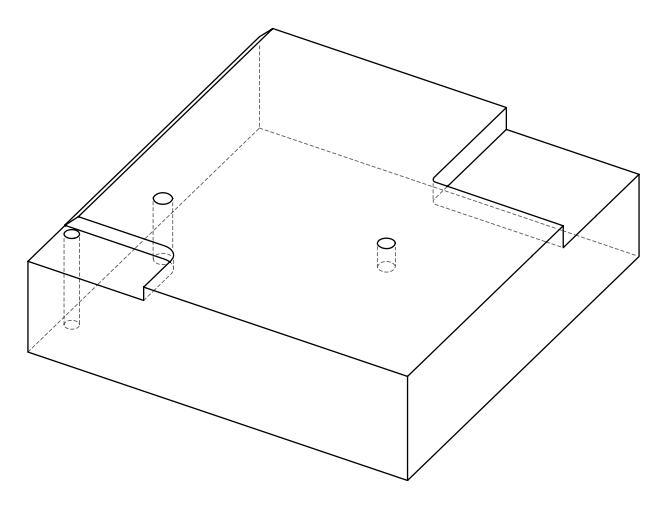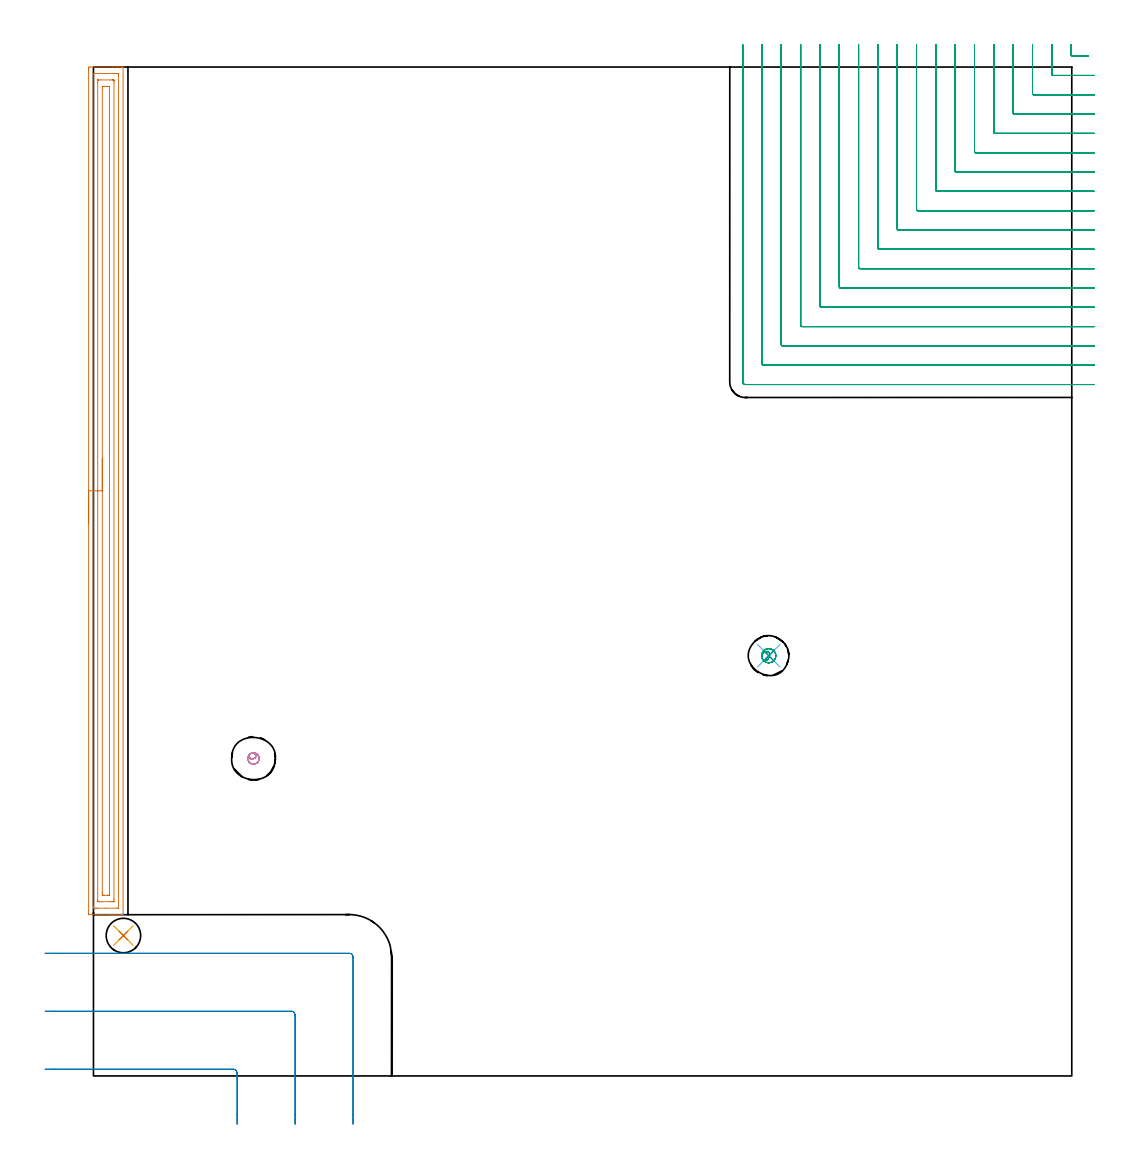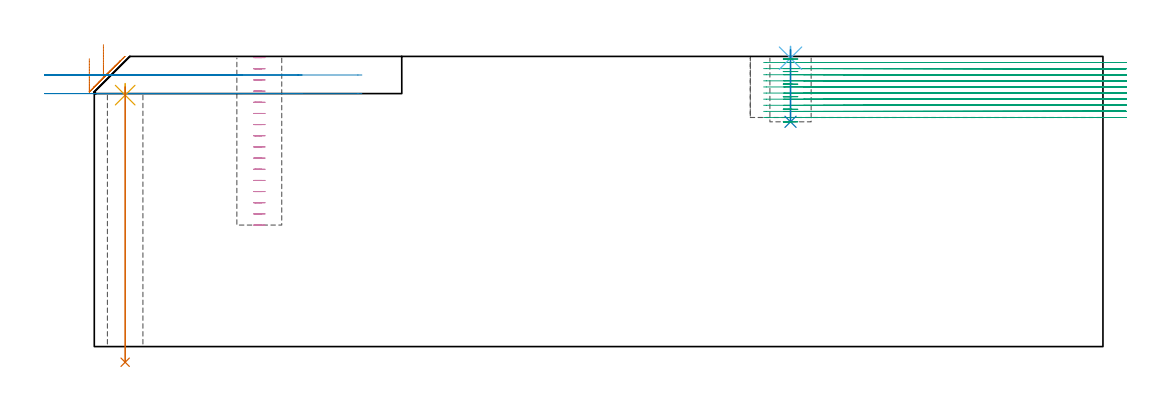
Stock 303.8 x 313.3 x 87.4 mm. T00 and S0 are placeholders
(PLAN: 9 operations, 6 tool changes, 57.2 min)
(1 AREA_MILL | FG_CHAMFER_SURFACE | UGT0205_001 | 8.67 min | 15415 mm3)
(2 MILL_CORNER_NOTCH_RECTANGULAR | CORNER_NOTCH_RECTANGULAR | UGT0201_106 | Follow Part, ap 6, ae 75% | 1.48 min | 51203 mm3)
(3 MILL_CORNER_NOTCH_RECTANGULAR_1 | CORNER_NOTCH_RECTANGULAR_1 | NXT0201_009 | Follow Part, ap 2, ae 75% | 44.9 min | 200415 mm3)
(4 MILL_BLIND_HOLE_FROM_SOLID_MATERIAL | STEP1POCKET | NXT0201_010 | Spiral | 1.11 min | 7257 mm3)
(5 SPOT_DRILL | STEP1HOLE | NXT0321_9005460120000 | 0.03 min | 7 mm3)
(6 SPOT_DRILL_1 | STEP1POCKET_1 | NXT0321_9005460120000 | 0.03 min | 10 mm3)
(7 DRILL_THROUGH_HOLE_INTO_CENTER | STEP1HOLE | UGT0301_219 | 0.34 min | 6825 mm3)
(8 DRILL_BLIND_HOLE_INTO_CENTER | STEP1POCKET_1 | UGT0301_219 | 0.09 min | 1580 mm3)
(9 MILL_ROUGH_BLIND_HOLE_CONTOUR | STEP1POCKET_1 | NXT0201_009 | Spiral | 0.54 min | 793 mm3)
(TOOL UGT0205_001 | Chamfer Mill 20 x 3 x 45 deg. | D20 FL50 Z2)
(TOOL UGT0201_106 | End Mill 24 mm | D24 FL25 Z2)
(TOOL NXT0201_009 | ENDMILL 8mm [2P460-0800-NA 1630] | D8 FL26 Z6)
(TOOL NXT0201_010 | ENDMILL 10mm [2P460-1000-NA 1630] | D10 FL30 Z6)
(TOOL NXT0321_9005460120000 | NC Spot Drill, 142deg, 12mm, Carbide, Uncoated | D12 PA142 FL30 Z2)
(TOOL UGT0301_219 | Twist Drill 10.7 mm | D10.7 PA118 FL90 Z2)
(OP 1 AREA_MILL)
G17 G21 G94 G90
T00 M6
G54
G17 G0 G90 X-1.5 Y171.7 S1061 M3
G43 Z97.4 H0
Z86.7
G94 G1 Y171.738 Z85.828 F250.
Y171.852 Z84.963
Y172.041 Z84.112
Y172.303 Z83.28
Y172.637 Z82.474
Y173.04 Z81.7
Y173.508 Z80.964
Y174.04 Z80.272
Y174.629 Z79.629
Y175.272 Z79.039
Y175.964 Z78.508
Y176.7 Z78.04
Y177.474 Z77.637
Y178.28 Z77.303
Y179.112 Z77.041
Y179.964 Z76.852
Y180.828 Z76.738
Y181.7 Z76.7
Y312.272
X-1.499 Y312.673 Z76.701
X-1.495 Y313.161 Z76.703
X-1.492 Y313.291 Z76.706
X-1.012 Y313.3 Z77.185
X6.06 Z84.255
X7.472 Z85.668
X7.828 Z86.023
X8.541 Z86.741
X8.807 Z87.006
X9.182 Z87.372
X9.197 Y313.292 Z87.388
X9.2 Y313.12 Z87.4
Y50.28
X9.197 Y50.109 Z87.388
X9.182 Y50.107 Z87.373
X8.806 Y50.1 Z87.006
X8.541 Z86.741
X7.828 Z86.023
X6.588 Z84.784
X5.176 Z83.371
X-1.277 Y50.101 Z76.921
X-1.492 Y50.11 Z76.706
X-1.499 Y50.326 Z76.699
Y50.347
X-1.5 Y181.7 Z76.7
X-0.086 Z78.114
X-0.085 Y311.204 Z78.115
X-0.084 Y311.257 Z78.116
X-0.082 Y311.282 Z78.118
X-0.08 Y311.288 Z78.12
X-0.065 Y311.29 Z78.135
X0.347 Y311.299 Z78.547
X3.881 Y311.3 Z82.081
X6.533 Z84.733
X6.944 Y311.299 Z85.144
X7.42 Y311.297 Z85.62
X7.665 Y311.29 Z85.865
X7.779 Y311.281 Z85.979
X7.785 Y310.928 Z85.985
Y310.885
Y52.196
X7.784 Y52.143 Z85.984
X7.782 Y52.118 Z85.982
X7.78 Y52.112 Z85.98
X7.765 Y52.11 Z85.965
X7.353 Y52.101 Z85.553
X3.819 Y52.1 Z82.019
X1.166 Z79.366
X0.756 Y52.101 Z78.956
X0.28 Y52.103 Z78.48
X0.035 Y52.11 Z78.235
X-0.079 Y52.119 Z78.121
X-0.085 Y52.472 Z78.115
Y52.515
X-0.086 Y181.7 Z78.114
X1.328 Z79.528
X1.329 Y308.517 Z79.529
X1.331 Y309.097 Z79.531
X1.334 Y309.253 Z79.534
X1.335 Y309.284 Z79.535
X1.373 Y309.29 Z79.573
X1.441 Y309.297 Z79.641
X1.64 Y309.299 Z79.84
X2.323 Y309.3 Z80.523
X5.176 Z83.376
X5.86 Y309.299 Z84.06
X6.06 Y309.295 Z84.26
X6.261 Y309.29 Z84.461
X6.365 Y309.276 Z84.565
X6.368 Y309.201 Z84.568
X6.369 Y309.097 Z84.569
X6.371 Y308.782 Z84.571
Y54.883
X6.369 Y54.303 Z84.569
X6.366 Y54.147 Z84.566
X6.365 Y54.115 Z84.565
X6.327 Y54.11 Z84.527
X6.258 Y54.103 Z84.458
X6.06 Y54.101 Z84.26
X5.377 Y54.1 Z83.577
X2.524 Z80.724
X1.84 Y54.101 Z80.04
X1.64 Y54.105 Z79.84
X1.439 Y54.11 Z79.639
X1.335 Y54.123 Z79.535
X1.332 Y54.199 Z79.532
X1.33 Y54.303 Z79.53
X1.329 Y54.618 Z79.529
X1.328 Y181.7 Z79.528
X2.743 Z80.943
Y306.415
X2.749 Y307.081 Z80.949
X2.758 Y307.29 Z80.958
X2.97 Y307.296 Z81.17
X3.408 Y307.3 Z81.608
X4.292 Z82.492
X4.731 Y307.296 Z82.931
X4.94 Y307.29 Z83.14
X4.95 Y307.172 Z83.15
X4.957 Y306.637 Z83.157
Y56.985
X4.951 Y56.319 Z83.151
X4.942 Y56.11 Z83.142
X4.73 Y56.104 Z82.93
X4.292 Y56.1 Z82.492
X3.408 Z81.608
X2.969 Y56.104 Z81.169
X2.759 Y56.11 Z80.959
X2.75 Y56.228 Z80.95
X2.743 Y56.763 Z80.943
Y181.7
Y182.572 Z80.981
Y183.436 Z81.095
Y184.288 Z81.283
Y185.12 Z81.546
Y185.926 Z81.88
Y186.7 Z82.282
Y187.436 Z82.751
Y188.128 Z83.282
Y188.771 Z83.872
Y189.36 Z84.515
Y189.892 Z85.207
Y190.36 Z85.943
Y190.763 Z86.716
Y191.097 Z87.522
Y191.359 Z88.354
Y191.548 Z89.206
Y191.662 Z90.071
Y191.7 Z90.943
G0 Z97.4
M5
M2
(OP 2 MILL_CORNER_NOTCH_RECTANGULAR)
G17 G21 G94 G90
T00 M6
G54
G17 G0 G90 X44.6 Y-15. S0 M3
G43 Z97.4 H0
Z81.8
G94 G1 Y-12. F250.
Y0.905 F500.
G3 X43.405 Y2.1 R1.2
G1 X-12.
X-15. F250.
G0 Z97.4
X62.6 Y-15.
Z81.8
G1 Y-12.
Y18.905 F500.
G3 X61.405 Y20.1 R1.2
G1 X-12.
X-15. F250.
G0 Z97.4
X80.6 Y-15.
Z81.8
G1 Y-12.
Y36.905 F500.
G3 X79.405 Y38.1 R1.2
G1 X-12.
X-15. F250.
G0 Z97.4
X44.6 Y-15.
Z76.2
G1 Y-12.
Y0.905 F500.
G3 X43.405 Y2.1 R1.2
G1 X-12.
X-15. F250.
G0 Z97.4
X62.6 Y-15.
Z76.2
G1 Y-12.
Y18.905 F500.
G3 X61.405 Y20.1 R1.2
G1 X-12.
X-15. F250.
G0 Z97.4
X80.6 Y-15.
Z76.2
G1 Y-12.
Y36.905 F500.
G3 X79.405 Y38.1 R1.2
G1 X-12.
X-15. F250.
G0 Z97.4
M5
M2
(OP 3 MILL_CORNER_NOTCH_RECTANGULAR_1)
G17 G21 G94 G90
T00 M6
G54
G17 G0 G90 X303.6 Y320.3 S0 M3
G43 Z97.4 H1
Z85.56
G94 G1 Y317.3 F250.
Y317.094
G3 X303.994 Y316.7 R0.4
G1 X305.907
X308.907
G0 Z97.4
X297.6 Y320.3
Z85.56
G1 Y317.3
Y311.094 F500.
G3 X297.994 Y310.7 R0.4
G1 X307.8
X310.8 F250.
G0 Z97.4
X291.6 Y320.3
Z85.56
G1 Y317.3
Y305.094 F500.
G3 X291.994 Y304.7 R0.4
G1 X307.8
X310.8 F250.
G0 Z97.4
X285.6 Y320.3
Z85.56
G1 Y317.3
Y299.095 F500.
G3 X285.995 Y298.7 R0.4
G1 X307.8
X310.8 F250.
G0 Z97.4
X279.6 Y320.3
Z85.56
G1 Y317.3
Y293.095 F500.
G3 X279.995 Y292.7 R0.4
G1 X307.8
X310.8 F250.
G0 Z97.4
X273.6 Y320.3
Z85.56
G1 Y317.3
Y287.095 F500.
G3 X273.995 Y286.7 R0.4
G1 X307.8
X310.8 F250.
G0 Z97.4
X267.6 Y320.3
Z85.56
G1 Y317.3
Y281.095 F500.
G3 X267.995 Y280.7 R0.4
G1 X307.8
X310.8 F250.
G0 Z97.4
X261.6 Y320.3
Z85.56
G1 Y317.3
Y275.095 F500.
G3 X261.995 Y274.7 R0.4
G1 X307.8
X310.8 F250.
G0 Z97.4
X255.6 Y320.3
Z85.56
G1 Y317.3
Y269.096 F500.
G3 X255.996 Y268.7 R0.4
G1 X307.8
X310.8 F250.
G0 Z97.4
X249.6 Y320.3
Z85.56
G1 Y317.3
Y263.096 F500.
G3 X249.996 Y262.7 R0.4
G1 X307.8
X310.8 F250.
G0 Z97.4
X243.6 Y320.3
Z85.56
G1 Y317.3
Y257.096 F500.
G3 X243.996 Y256.7 R0.4
G1 X307.8
X310.8 F250.
G0 Z97.4
X237.6 Y320.3
Z85.56
G1 Y317.3
Y251.096 F500.
G3 X237.996 Y250.7 R0.4
G1 X307.8
X310.8 F250.
G0 Z97.4
X231.6 Y320.3
Z85.56
G1 Y317.3
Y245.097 F500.
G3 X231.997 Y244.7 R0.4
G1 X307.8
X310.8 F250.
G0 Z97.4
X225.6 Y320.3
Z85.56
G1 Y317.3
Y239.097 F500.
G3 X225.997 Y238.7 R0.4
G1 X307.8
X310.8 F250.
G0 Z97.4
X219.6 Y320.3
Z85.56
G1 Y317.3
Y233.097 F500.
G3 X219.997 Y232.7 R0.4
G1 X307.8
X310.8 F250.
G0 Z97.4
X213.6 Y320.3
Z85.56
G1 Y317.3
Y227.097 F500.
G3 X213.997 Y226.7 R0.4
G1 X307.8
X310.8 F250.
G0 Z97.4
X207.6 Y320.3
Z85.56
G1 Y317.3
Y221.097 F500.
G3 X207.997 Y220.7 R0.4
G1 X307.8
X310.8 F250.
G0 Z97.4
X201.6 Y320.3
Z85.56
G1 Y317.3
Y215.5 F500.
G3 X202.4 Y214.7 R0.8
G1 X307.8
X310.8 F250.
G0 Z97.4
X303.6 Y320.3
Z83.72
G1 Y317.3
Y317.094
G3 X303.994 Y316.7 R0.4
G1 X305.907
X308.907
G0 Z97.4
X297.6 Y320.3
Z83.72
G1 Y317.3
Y311.094 F500.
G3 X297.994 Y310.7 R0.4
G1 X307.8
X310.8 F250.
G0 Z97.4
X291.6 Y320.3
Z83.72
G1 Y317.3
Y305.094 F500.
G3 X291.994 Y304.7 R0.4
G1 X307.8
X310.8 F250.
G0 Z97.4
X285.6 Y320.3
Z83.72
G1 Y317.3
Y299.095 F500.
G3 X285.995 Y298.7 R0.4
G1 X307.8
X310.8 F250.
G0 Z97.4
X279.6 Y320.3
Z83.72
G1 Y317.3
Y293.095 F500.
G3 X279.995 Y292.7 R0.4
G1 X307.8
X310.8 F250.
G0 Z97.4
X273.6 Y320.3
Z83.72
G1 Y317.3
Y287.095 F500.
G3 X273.995 Y286.7 R0.4
G1 X307.8
X310.8 F250.
G0 Z97.4
X267.6 Y320.3
Z83.72
G1 Y317.3
Y281.095 F500.
G3 X267.995 Y280.7 R0.4
G1 X307.8
X310.8 F250.
G0 Z97.4
X261.6 Y320.3
Z83.72
G1 Y317.3
Y275.095 F500.
G3 X261.995 Y274.7 R0.4
G1 X307.8
X310.8 F250.
G0 Z97.4
X255.6 Y320.3
Z83.72
G1 Y317.3
Y269.096 F500.
G3 X255.996 Y268.7 R0.4
G1 X307.8
X310.8 F250.
G0 Z97.4
X249.6 Y320.3
Z83.72
G1 Y317.3
Y263.096 F500.
G3 X249.996 Y262.7 R0.4
G1 X307.8
X310.8 F250.
G0 Z97.4
X243.6 Y320.3
Z83.72
G1 Y317.3
Y257.096 F500.
G3 X243.996 Y256.7 R0.4
G1 X307.8
X310.8 F250.
G0 Z97.4
X237.6 Y320.3
Z83.72
G1 Y317.3
Y251.096 F500.
G3 X237.996 Y250.7 R0.4
G1 X307.8
X310.8 F250.
G0 Z97.4
X231.6 Y320.3
Z83.72
G1 Y317.3
Y245.097 F500.
G3 X231.997 Y244.7 R0.4
G1 X307.8
X310.8 F250.
G0 Z97.4
X225.6 Y320.3
Z83.72
G1 Y317.3
Y239.097 F500.
G3 X225.997 Y238.7 R0.4
G1 X307.8
X310.8 F250.
G0 Z97.4
X219.6 Y320.3
Z83.72
G1 Y317.3
Y233.097 F500.
G3 X219.997 Y232.7 R0.4
G1 X307.8
X310.8 F250.
G0 Z97.4
X213.6 Y320.3
Z83.72
G1 Y317.3
Y227.097 F500.
G3 X213.997 Y226.7 R0.4
G1 X307.8
X310.8 F250.
G0 Z97.4
X207.6 Y320.3
Z83.72
G1 Y317.3
Y221.097 F500.
G3 X207.997 Y220.7 R0.4
G1 X307.8
X310.8 F250.
G0 Z97.4
X201.6 Y320.3
Z83.72
G1 Y317.3
Y215.5 F500.
G3 X202.4 Y214.7 R0.8
G1 X307.8
X310.8 F250.
G0 Z97.4
X303.6 Y320.3
Z81.88
G1 Y317.3
Y317.094
G3 X303.994 Y316.7 R0.4
G1 X305.907
X308.907
G0 Z97.4
X297.6 Y320.3
Z81.88
G1 Y317.3
Y311.094 F500.
G3 X297.994 Y310.7 R0.4
G1 X307.8
X310.8 F250.
G0 Z97.4
X291.6 Y320.3
Z81.88
G1 Y317.3
Y305.094 F500.
G3 X291.994 Y304.7 R0.4
G1 X307.8
X310.8 F250.
G0 Z97.4
X285.6 Y320.3
Z81.88
G1 Y317.3
Y299.095 F500.
G3 X285.995 Y298.7 R0.4
G1 X307.8
X310.8 F250.
G0 Z97.4
X279.6 Y320.3
Z81.88
G1 Y317.3
Y293.095 F500.
G3 X279.995 Y292.7 R0.4
G1 X307.8
X310.8 F250.
G0 Z97.4
X273.6 Y320.3
Z81.88
G1 Y317.3
Y287.095 F500.
G3 X273.995 Y286.7 R0.4
G1 X307.8
X310.8 F250.
G0 Z97.4
X267.6 Y320.3
Z81.88
G1 Y317.3
Y281.095 F500.
G3 X267.995 Y280.7 R0.4
G1 X307.8
X310.8 F250.
G0 Z97.4
X261.6 Y320.3
Z81.88
G1 Y317.3
Y275.095 F500.
G3 X261.995 Y274.7 R0.4
G1 X307.8
X310.8 F250.
G0 Z97.4
X255.6 Y320.3
Z81.88
G1 Y317.3
Y269.096 F500.
G3 X255.996 Y268.7 R0.4
G1 X307.8
X310.8 F250.
G0 Z97.4
X249.6 Y320.3
Z81.88
G1 Y317.3
Y263.096 F500.
G3 X249.996 Y262.7 R0.4
G1 X307.8
X310.8 F250.
G0 Z97.4
X243.6 Y320.3
Z81.88
G1 Y317.3
Y257.096 F500.
G3 X243.996 Y256.7 R0.4
G1 X307.8
X310.8 F250.
G0 Z97.4
X237.6 Y320.3
Z81.88
G1 Y317.3
Y251.096 F500.
G3 X237.996 Y250.7 R0.4
G1 X307.8
X310.8 F250.
G0 Z97.4
X231.6 Y320.3
Z81.88
G1 Y317.3
Y245.097 F500.
G3 X231.997 Y244.7 R0.4
G1 X307.8
X310.8 F250.
G0 Z97.4
X225.6 Y320.3
Z81.88
G1 Y317.3
Y239.097 F500.
G3 X225.997 Y238.7 R0.4
G1 X307.8
X310.8 F250.
G0 Z97.4
X219.6 Y320.3
Z81.88
G1 Y317.3
Y233.097 F500.
G3 X219.997 Y232.7 R0.4
G1 X307.8
X310.8 F250.
G0 Z97.4
X213.6 Y320.3
Z81.88
G1 Y317.3
Y227.097 F500.
G3 X213.997 Y226.7 R0.4
G1 X307.8
X310.8 F250.
G0 Z97.4
X207.6 Y320.3
Z81.88
G1 Y317.3
Y221.097 F500.
G3 X207.997 Y220.7 R0.4
G1 X307.8
X310.8 F250.
G0 Z97.4
X201.6 Y320.3
Z81.88
G1 Y317.3
Y215.5 F500.
G3 X202.4 Y214.7 R0.8
G1 X307.8
X310.8 F250.
G0 Z97.4
X303.6 Y320.3
Z80.04
G1 Y317.3
Y317.094
G3 X303.994 Y316.7 R0.4
G1 X305.907
X308.907
G0 Z97.4
X297.6 Y320.3
Z80.04
G1 Y317.3
Y311.094 F500.
G3 X297.994 Y310.7 R0.4
G1 X307.8
X310.8 F250.
G0 Z97.4
X291.6 Y320.3
Z80.04
G1 Y317.3
Y305.094 F500.
G3 X291.994 Y304.7 R0.4
G1 X307.8
X310.8 F250.
G0 Z97.4
X285.6 Y320.3
Z80.04
G1 Y317.3
Y299.095 F500.
G3 X285.995 Y298.7 R0.4
G1 X307.8
X310.8 F250.
G0 Z97.4
X279.6 Y320.3
Z80.04
G1 Y317.3
Y293.095 F500.
G3 X279.995 Y292.7 R0.4
G1 X307.8
X310.8 F250.
G0 Z97.4
X273.6 Y320.3
Z80.04
G1 Y317.3
Y287.095 F500.
G3 X273.995 Y286.7 R0.4
G1 X307.8
X310.8 F250.
G0 Z97.4
X267.6 Y320.3
Z80.04
G1 Y317.3
Y281.095 F500.
G3 X267.995 Y280.7 R0.4
G1 X307.8
X310.8 F250.
G0 Z97.4
X261.6 Y320.3
Z80.04
G1 Y317.3
Y275.095 F500.
G3 X261.995 Y274.7 R0.4
G1 X307.8
X310.8 F250.
G0 Z97.4
X255.6 Y320.3
Z80.04
G1 Y317.3
Y269.096 F500.
G3 X255.996 Y268.7 R0.4
G1 X307.8
X310.8 F250.
G0 Z97.4
X249.6 Y320.3
Z80.04
G1 Y317.3
Y263.096 F500.
G3 X249.996 Y262.7 R0.4
G1 X307.8
X310.8 F250.
G0 Z97.4
X243.6 Y320.3
Z80.04
G1 Y317.3
Y257.096 F500.
G3 X243.996 Y256.7 R0.4
G1 X307.8
X310.8 F250.
G0 Z97.4
X237.6 Y320.3
Z80.04
G1 Y317.3
Y251.096 F500.
G3 X237.996 Y250.7 R0.4
G1 X307.8
X310.8 F250.
G0 Z97.4
X231.6 Y320.3
Z80.04
G1 Y317.3
Y245.097 F500.
G3 X231.997 Y244.7 R0.4
G1 X307.8
X310.8 F250.
G0 Z97.4
X225.6 Y320.3
Z80.04
G1 Y317.3
Y239.097 F500.
G3 X225.997 Y238.7 R0.4
G1 X307.8
X310.8 F250.
G0 Z97.4
X219.6 Y320.3
Z80.04
G1 Y317.3
Y233.097 F500.
G3 X219.997 Y232.7 R0.4
G1 X307.8
X310.8 F250.
G0 Z97.4
X213.6 Y320.3
Z80.04
G1 Y317.3
Y227.097 F500.
G3 X213.997 Y226.7 R0.4
G1 X307.8
X310.8 F250.
G0 Z97.4
X207.6 Y320.3
Z80.04
G1 Y317.3
Y221.097 F500.
G3 X207.997 Y220.7 R0.4
G1 X307.8
X310.8 F250.
G0 Z97.4
X201.6 Y320.3
Z80.04
G1 Y317.3
Y215.5 F500.
G3 X202.4 Y214.7 R0.8
G1 X307.8
X310.8 F250.
G0 Z97.4
X303.6 Y320.3
Z78.2
G1 Y317.3
Y317.094
G3 X303.994 Y316.7 R0.4
G1 X305.907
X308.907
G0 Z97.4
X297.6 Y320.3
Z78.2
G1 Y317.3
Y311.094 F500.
G3 X297.994 Y310.7 R0.4
G1 X307.8
X310.8 F250.
G0 Z97.4
X291.6 Y320.3
Z78.2
G1 Y317.3
Y305.094 F500.
G3 X291.994 Y304.7 R0.4
G1 X307.8
X310.8 F250.
G0 Z97.4
X285.6 Y320.3
Z78.2
G1 Y317.3
Y299.095 F500.
G3 X285.995 Y298.7 R0.4
G1 X307.8
X310.8 F250.
G0 Z97.4
X279.6 Y320.3
Z78.2
G1 Y317.3
Y293.095 F500.
G3 X279.995 Y292.7 R0.4
G1 X307.8
X310.8 F250.
G0 Z97.4
X273.6 Y320.3
Z78.2
G1 Y317.3
Y287.095 F500.
G3 X273.995 Y286.7 R0.4
G1 X307.8
X310.8 F250.
G0 Z97.4
X267.6 Y320.3
Z78.2
G1 Y317.3
Y281.095 F500.
G3 X267.995 Y280.7 R0.4
G1 X307.8
X310.8 F250.
G0 Z97.4
X261.6 Y320.3
Z78.2
G1 Y317.3
Y275.095 F500.
G3 X261.995 Y274.7 R0.4
G1 X307.8
X310.8 F250.
G0 Z97.4
X255.6 Y320.3
Z78.2
G1 Y317.3
Y269.096 F500.
G3 X255.996 Y268.7 R0.4
G1 X307.8
X310.8 F250.
G0 Z97.4
X249.6 Y320.3
Z78.2
G1 Y317.3
Y263.096 F500.
G3 X249.996 Y262.7 R0.4
G1 X307.8
X310.8 F250.
G0 Z97.4
X243.6 Y320.3
Z78.2
G1 Y317.3
Y257.096 F500.
G3 X243.996 Y256.7 R0.4
G1 X307.8
X310.8 F250.
G0 Z97.4
X237.6 Y320.3
Z78.2
G1 Y317.3
Y251.096 F500.
G3 X237.996 Y250.7 R0.4
G1 X307.8
X310.8 F250.
G0 Z97.4
X231.6 Y320.3
Z78.2
G1 Y317.3
Y245.097 F500.
G3 X231.997 Y244.7 R0.4
G1 X307.8
X310.8 F250.
G0 Z97.4
X225.6 Y320.3
Z78.2
G1 Y317.3
Y239.097 F500.
G3 X225.997 Y238.7 R0.4
G1 X307.8
X310.8 F250.
G0 Z97.4
X219.6 Y320.3
Z78.2
G1 Y317.3
Y233.097 F500.
G3 X219.997 Y232.7 R0.4
G1 X307.8
X310.8 F250.
G0 Z97.4
X213.6 Y320.3
Z78.2
G1 Y317.3
Y227.097 F500.
G3 X213.997 Y226.7 R0.4
G1 X307.8
X310.8 F250.
G0 Z97.4
X207.6 Y320.3
Z78.2
G1 Y317.3
Y221.097 F500.
G3 X207.997 Y220.7 R0.4
G1 X307.8
X310.8 F250.
G0 Z97.4
X201.6 Y320.3
Z78.2
G1 Y317.3
Y215.5 F500.
G3 X202.4 Y214.7 R0.8
G1 X307.8
X310.8 F250.
G0 Z97.4
X303.6 Y320.3
Z76.36
G1 Y317.3
Y317.094
G3 X303.994 Y316.7 R0.4
G1 X305.907
X308.907
G0 Z97.4
X297.6 Y320.3
Z76.36
G1 Y317.3
Y311.094 F500.
G3 X297.994 Y310.7 R0.4
G1 X307.8
X310.8 F250.
G0 Z97.4
X291.6 Y320.3
Z76.36
G1 Y317.3
Y305.094 F500.
G3 X291.994 Y304.7 R0.4
G1 X307.8
X310.8 F250.
G0 Z97.4
X285.6 Y320.3
Z76.36
G1 Y317.3
Y299.094 F500.
G3 X285.994 Y298.7 R0.4
G1 X307.8
X310.8 F250.
G0 Z97.4
X279.6 Y320.3
Z76.36
G1 Y317.3
Y293.095 F500.
G3 X279.995 Y292.7 R0.4
G1 X307.8
X310.8 F250.
G0 Z97.4
X273.6 Y320.3
Z76.36
G1 Y317.3
Y287.095 F500.
G3 X273.995 Y286.7 R0.4
G1 X307.8
X310.8 F250.
G0 Z97.4
X267.6 Y320.3
Z76.36
G1 Y317.3
Y281.095 F500.
G3 X267.995 Y280.7 R0.4
G1 X307.8
X310.8 F250.
G0 Z97.4
X261.6 Y320.3
Z76.36
G1 Y317.3
Y275.095 F500.
G3 X261.995 Y274.7 R0.4
G1 X307.8
X310.8 F250.
G0 Z97.4
X255.6 Y320.3
Z76.36
G1 Y317.3
Y269.096 F500.
G3 X255.996 Y268.7 R0.4
G1 X307.8
X310.8 F250.
G0 Z97.4
X249.6 Y320.3
Z76.36
G1 Y317.3
Y263.096 F500.
G3 X249.996 Y262.7 R0.4
G1 X307.8
X310.8 F250.
G0 Z97.4
X243.6 Y320.3
Z76.36
G1 Y317.3
Y257.096 F500.
G3 X243.996 Y256.7 R0.4
G1 X307.8
X310.8 F250.
G0 Z97.4
X237.6 Y320.3
Z76.36
G1 Y317.3
Y251.096 F500.
G3 X237.996 Y250.7 R0.4
G1 X307.8
X310.8 F250.
G0 Z97.4
X231.6 Y320.3
Z76.36
G1 Y317.3
Y245.097 F500.
G3 X231.997 Y244.7 R0.4
G1 X307.8
X310.8 F250.
G0 Z97.4
X225.6 Y320.3
Z76.36
G1 Y317.3
Y239.097 F500.
G3 X225.997 Y238.7 R0.4
G1 X307.8
X310.8 F250.
G0 Z97.4
X219.6 Y320.3
Z76.36
G1 Y317.3
Y233.097 F500.
G3 X219.997 Y232.7 R0.4
G1 X307.8
X310.8 F250.
G0 Z97.4
X213.6 Y320.3
Z76.36
G1 Y317.3
Y227.097 F500.
G3 X213.997 Y226.7 R0.4
G1 X307.8
X310.8 F250.
G0 Z97.4
X207.6 Y320.3
Z76.36
G1 Y317.3
Y221.097 F500.
G3 X207.997 Y220.7 R0.4
G1 X307.8
X310.8 F250.
G0 Z97.4
X201.6 Y320.3
Z76.36
G1 Y317.3
Y215.5 F500.
G3 X202.4 Y214.7 R0.8
G1 X307.8
X310.8 F250.
G0 Z97.4
X303.6 Y320.3
Z74.52
G1 Y317.3
Y317.094
G3 X303.994 Y316.7 R0.4
G1 X305.907
X308.907
G0 Z97.4
X297.6 Y320.3
Z74.52
G1 Y317.3
Y311.094 F500.
G3 X297.994 Y310.7 R0.4
G1 X307.8
X310.8 F250.
G0 Z97.4
X291.6 Y320.3
Z74.52
G1 Y317.3
Y305.094 F500.
G3 X291.994 Y304.7 R0.4
G1 X307.8
X310.8 F250.
G0 Z97.4
X285.6 Y320.3
Z74.52
G1 Y317.3
Y299.095 F500.
G3 X285.995 Y298.7 R0.4
G1 X307.8
X310.8 F250.
G0 Z97.4
X279.6 Y320.3
Z74.52
G1 Y317.3
Y293.095 F500.
G3 X279.995 Y292.7 R0.4
G1 X307.8
X310.8 F250.
G0 Z97.4
X273.6 Y320.3
Z74.52
G1 Y317.3
Y287.095 F500.
G3 X273.995 Y286.7 R0.4
G1 X307.8
X310.8 F250.
G0 Z97.4
X267.6 Y320.3
Z74.52
G1 Y317.3
Y281.095 F500.
G3 X267.995 Y280.7 R0.4
G1 X307.8
X310.8 F250.
G0 Z97.4
X261.6 Y320.3
Z74.52
G1 Y317.3
Y275.095 F500.
G3 X261.995 Y274.7 R0.4
G1 X307.8
X310.8 F250.
G0 Z97.4
X255.6 Y320.3
Z74.52
G1 Y317.3
Y269.096 F500.
G3 X255.996 Y268.7 R0.4
G1 X307.8
X310.8 F250.
G0 Z97.4
X249.6 Y320.3
Z74.52
G1 Y317.3
Y263.096 F500.
G3 X249.996 Y262.7 R0.4
G1 X307.8
X310.8 F250.
G0 Z97.4
X243.6 Y320.3
Z74.52
G1 Y317.3
Y257.096 F500.
G3 X243.996 Y256.7 R0.4
G1 X307.8
X310.8 F250.
G0 Z97.4
X237.6 Y320.3
Z74.52
G1 Y317.3
Y251.096 F500.
G3 X237.996 Y250.7 R0.4
G1 X307.8
X310.8 F250.
G0 Z97.4
X231.6 Y320.3
Z74.52
G1 Y317.3
Y245.097 F500.
G3 X231.997 Y244.7 R0.4
G1 X307.8
X310.8 F250.
G0 Z97.4
X225.6 Y320.3
Z74.52
G1 Y317.3
Y239.097 F500.
G3 X225.997 Y238.7 R0.4
G1 X307.8
X310.8 F250.
G0 Z97.4
X219.6 Y320.3
Z74.52
G1 Y317.3
Y233.097 F500.
G3 X219.997 Y232.7 R0.4
G1 X307.8
X310.8 F250.
G0 Z97.4
X213.6 Y320.3
Z74.52
G1 Y317.3
Y227.097 F500.
G3 X213.997 Y226.7 R0.4
G1 X307.8
X310.8 F250.
G0 Z97.4
X207.6 Y320.3
Z74.52
G1 Y317.3
Y221.097 F500.
G3 X207.997 Y220.7 R0.4
G1 X307.8
X310.8 F250.
G0 Z97.4
X201.6 Y320.3
Z74.52
G1 Y317.3
Y215.5 F500.
G3 X202.4 Y214.7 R0.8
G1 X307.8
X310.8 F250.
G0 Z97.4
X303.6 Y320.3
Z72.68
G1 Y317.3
Y317.094
G3 X303.994 Y316.7 R0.4
G1 X305.907
X308.907
G0 Z97.4
X297.6 Y320.3
Z72.68
G1 Y317.3
Y311.094 F500.
G3 X297.994 Y310.7 R0.4
G1 X307.8
X310.8 F250.
G0 Z97.4
X291.6 Y320.3
Z72.68
G1 Y317.3
Y305.094 F500.
G3 X291.994 Y304.7 R0.4
G1 X307.8
X310.8 F250.
G0 Z97.4
X285.6 Y320.3
Z72.68
G1 Y317.3
Y299.095 F500.
G3 X285.995 Y298.7 R0.4
G1 X307.8
X310.8 F250.
G0 Z97.4
X279.6 Y320.3
Z72.68
G1 Y317.3
Y293.095 F500.
G3 X279.995 Y292.7 R0.4
G1 X307.8
X310.8 F250.
G0 Z97.4
X273.6 Y320.3
Z72.68
G1 Y317.3
Y287.095 F500.
G3 X273.995 Y286.7 R0.4
G1 X307.8
X310.8 F250.
G0 Z97.4
X267.6 Y320.3
Z72.68
G1 Y317.3
Y281.095 F500.
G3 X267.995 Y280.7 R0.4
G1 X307.8
X310.8 F250.
G0 Z97.4
X261.6 Y320.3
Z72.68
G1 Y317.3
Y275.095 F500.
G3 X261.995 Y274.7 R0.4
G1 X307.8
X310.8 F250.
G0 Z97.4
X255.6 Y320.3
Z72.68
G1 Y317.3
Y269.096 F500.
G3 X255.996 Y268.7 R0.4
G1 X307.8
X310.8 F250.
G0 Z97.4
X249.6 Y320.3
Z72.68
G1 Y317.3
Y263.096 F500.
G3 X249.996 Y262.7 R0.4
G1 X307.8
X310.8 F250.
G0 Z97.4
X243.6 Y320.3
Z72.68
G1 Y317.3
Y257.096 F500.
G3 X243.996 Y256.7 R0.4
G1 X307.8
X310.8 F250.
G0 Z97.4
X237.6 Y320.3
Z72.68
G1 Y317.3
Y251.096 F500.
G3 X237.996 Y250.7 R0.4
G1 X307.8
X310.8 F250.
G0 Z97.4
X231.6 Y320.3
Z72.68
G1 Y317.3
Y245.097 F500.
G3 X231.997 Y244.7 R0.4
G1 X307.8
X310.8 F250.
G0 Z97.4
X225.6 Y320.3
Z72.68
G1 Y317.3
Y239.097 F500.
G3 X225.997 Y238.7 R0.4
G1 X307.8
X310.8 F250.
G0 Z97.4
X219.6 Y320.3
Z72.68
G1 Y317.3
Y233.097 F500.
G3 X219.997 Y232.7 R0.4
G1 X307.8
X310.8 F250.
G0 Z97.4
X213.6 Y320.3
Z72.68
G1 Y317.3
Y227.097 F500.
G3 X213.997 Y226.7 R0.4
G1 X307.8
X310.8 F250.
G0 Z97.4
X207.6 Y320.3
Z72.68
G1 Y317.3
Y221.097 F500.
G3 X207.997 Y220.7 R0.4
G1 X307.8
X310.8 F250.
G0 Z97.4
X201.6 Y320.3
Z72.68
G1 Y317.3
Y215.5 F500.
G3 X202.4 Y214.7 R0.8
G1 X307.8
X310.8 F250.
G0 Z97.4
X303.6 Y320.3
Z70.84
G1 Y317.3
Y317.094
G3 X303.994 Y316.7 R0.4
G1 X305.907
X308.907
G0 Z97.4
X297.6 Y320.3
Z70.84
G1 Y317.3
Y311.094 F500.
G3 X297.994 Y310.7 R0.4
G1 X307.8
X310.8 F250.
G0 Z97.4
X291.6 Y320.3
Z70.84
G1 Y317.3
Y305.094 F500.
G3 X291.994 Y304.7 R0.4
G1 X307.8
X310.8 F250.
G0 Z97.4
X285.6 Y320.3
Z70.84
G1 Y317.3
Y299.095 F500.
G3 X285.995 Y298.7 R0.4
G1 X307.8
X310.8 F250.
G0 Z97.4
X279.6 Y320.3
Z70.84
G1 Y317.3
Y293.095 F500.
G3 X279.995 Y292.7 R0.4
G1 X307.8
X310.8 F250.
G0 Z97.4
X273.6 Y320.3
Z70.84
G1 Y317.3
Y287.095 F500.
G3 X273.995 Y286.7 R0.4
G1 X307.8
X310.8 F250.
G0 Z97.4
X267.6 Y320.3
Z70.84
G1 Y317.3
Y281.095 F500.
G3 X267.995 Y280.7 R0.4
G1 X307.8
X310.8 F250.
G0 Z97.4
X261.6 Y320.3
Z70.84
G1 Y317.3
Y275.095 F500.
G3 X261.995 Y274.7 R0.4
G1 X307.8
X310.8 F250.
G0 Z97.4
X255.6 Y320.3
Z70.84
G1 Y317.3
Y269.096 F500.
G3 X255.996 Y268.7 R0.4
G1 X307.8
X310.8 F250.
G0 Z97.4
X249.6 Y320.3
Z70.84
G1 Y317.3
Y263.096 F500.
G3 X249.996 Y262.7 R0.4
G1 X307.8
X310.8 F250.
G0 Z97.4
X243.6 Y320.3
Z70.84
G1 Y317.3
Y257.096 F500.
G3 X243.996 Y256.7 R0.4
G1 X307.8
X310.8 F250.
G0 Z97.4
X237.6 Y320.3
Z70.84
G1 Y317.3
Y251.096 F500.
G3 X237.996 Y250.7 R0.4
G1 X307.8
X310.8 F250.
G0 Z97.4
X231.6 Y320.3
Z70.84
G1 Y317.3
Y245.097 F500.
G3 X231.997 Y244.7 R0.4
G1 X307.8
X310.8 F250.
G0 Z97.4
X225.6 Y320.3
Z70.84
G1 Y317.3
Y239.097 F500.
G3 X225.997 Y238.7 R0.4
G1 X307.8
X310.8 F250.
G0 Z97.4
X219.6 Y320.3
Z70.84
G1 Y317.3
Y233.097 F500.
G3 X219.997 Y232.7 R0.4
G1 X307.8
X310.8 F250.
G0 Z97.4
X213.6 Y320.3
Z70.84
G1 Y317.3
Y227.097 F500.
G3 X213.997 Y226.7 R0.4
G1 X307.8
X310.8 F250.
G0 Z97.4
X207.6 Y320.3
Z70.84
G1 Y317.3
Y221.097 F500.
G3 X207.997 Y220.7 R0.4
G1 X307.8
X310.8 F250.
G0 Z97.4
X201.6 Y320.3
Z70.84
G1 Y317.3
Y215.5 F500.
G3 X202.4 Y214.7 R0.8
G1 X307.8
X310.8 F250.
G0 Z97.4
X303.6 Y320.3
Z69.
G1 Y317.3
Y317.094
G3 X303.994 Y316.7 R0.4
G1 X305.907
X308.907
G0 Z97.4
X297.6 Y320.3
Z69.
G1 Y317.3
Y311.094 F500.
G3 X297.994 Y310.7 R0.4
G1 X307.8
X310.8 F250.
G0 Z97.4
X291.6 Y320.3
Z69.
G1 Y317.3
Y305.094 F500.
G3 X291.994 Y304.7 R0.4
G1 X307.8
X310.8 F250.
G0 Z97.4
X285.6 Y320.3
Z69.
G1 Y317.3
Y299.095 F500.
G3 X285.995 Y298.7 R0.4
G1 X307.8
X310.8 F250.
G0 Z97.4
X279.6 Y320.3
Z69.
G1 Y317.3
Y293.095 F500.
G3 X279.995 Y292.7 R0.4
G1 X307.8
X310.8 F250.
G0 Z97.4
X273.6 Y320.3
Z69.
G1 Y317.3
Y287.095 F500.
G3 X273.995 Y286.7 R0.4
G1 X307.8
X310.8 F250.
G0 Z97.4
X267.6 Y320.3
Z69.
G1 Y317.3
Y281.095 F500.
G3 X267.995 Y280.7 R0.4
G1 X307.8
X310.8 F250.
G0 Z97.4
X261.6 Y320.3
Z69.
G1 Y317.3
Y275.095 F500.
G3 X261.995 Y274.7 R0.4
G1 X307.8
X310.8 F250.
G0 Z97.4
X255.6 Y320.3
Z69.
G1 Y317.3
Y269.096 F500.
G3 X255.996 Y268.7 R0.4
G1 X307.8
X310.8 F250.
G0 Z97.4
X249.6 Y320.3
Z69.
G1 Y317.3
Y263.096 F500.
G3 X249.996 Y262.7 R0.4
G1 X307.8
X310.8 F250.
G0 Z97.4
X243.6 Y320.3
Z69.
G1 Y317.3
Y257.096 F500.
G3 X243.996 Y256.7 R0.4
G1 X307.8
X310.8 F250.
G0 Z97.4
X237.6 Y320.3
Z69.
G1 Y317.3
Y251.096 F500.
G3 X237.996 Y250.7 R0.4
G1 X307.8
X310.8 F250.
G0 Z97.4
X231.6 Y320.3
Z69.
G1 Y317.3
Y245.097 F500.
G3 X231.997 Y244.7 R0.4
G1 X307.8
X310.8 F250.
G0 Z97.4
X225.6 Y320.3
Z69.
G1 Y317.3
Y239.097 F500.
G3 X225.997 Y238.7 R0.4
G1 X307.8
X310.8 F250.
G0 Z97.4
X219.6 Y320.3
Z69.
G1 Y317.3
Y233.097 F500.
G3 X219.997 Y232.7 R0.4
G1 X307.8
X310.8 F250.
G0 Z97.4
X213.6 Y320.3
Z69.
G1 Y317.3
Y227.097 F500.
G3 X213.997 Y226.7 R0.4
G1 X307.8
X310.8 F250.
G0 Z97.4
X207.6 Y320.3
Z69.
G1 Y317.3
Y221.097 F500.
G3 X207.997 Y220.7 R0.4
G1 X307.8
X310.8 F250.
G0 Z97.4
X201.6 Y320.3
Z69.
G1 Y317.3
Y215.5 F500.
G3 X202.4 Y214.7 R0.8
G1 X307.8
X310.8 F250.
G0 Z97.4
M5
M2
(OP 4 MILL_BLIND_HOLE_FROM_SOLID_MATERIAL)
G17 G21 G94 G90
T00 M6
G54
G17 G0 G90 X49.7 Y98.6 S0 M3
G43 Z97.4 H1
Z87.038
G94 G3 X50.291 Y99.759 R0.73 F250.
X48.671 Y100.016 R1.159
X48.284 Y97.571 R1.75
X48.671 Y100.016 R-1.75
X48.478 Y98.794 R0.875
X49.7 Y98.6 R0.875
G0 Z83.675
G3 X50.291 Y99.759 R0.73
X48.671 Y100.016 R1.159
X48.284 Y97.571 R1.75
X48.671 Y100.016 R-1.75
X48.478 Y98.794 R0.875
X49.7 Y98.6 R0.875
G0 Z80.313
G3 X50.291 Y99.759 R0.73
X48.671 Y100.016 R1.159
X48.284 Y97.571 R1.75
X48.671 Y100.016 R-1.75
X48.478 Y98.794 R0.875
X49.7 Y98.6 R0.875
G0 Z76.95
G3 X50.291 Y99.759 R0.73
X48.671 Y100.016 R1.159
X48.284 Y97.571 R1.75
X48.671 Y100.016 R-1.75
X48.478 Y98.794 R0.875
X49.7 Y98.6 R0.875
G0 Z73.588
G3 X50.291 Y99.759 R0.73
X48.671 Y100.016 R1.159
X48.284 Y97.571 R1.75
X48.671 Y100.016 R-1.75
X48.478 Y98.794 R0.875
X49.7 Y98.6 R0.875
G0 Z70.225
G3 X50.291 Y99.759 R0.73
X48.671 Y100.016 R1.159
X48.284 Y97.571 R1.75
X48.671 Y100.016 R-1.75
X48.478 Y98.794 R0.875
X49.7 Y98.6 R0.875
G0 Z66.863
G3 X50.291 Y99.759 R0.73
X48.671 Y100.016 R1.159
X48.284 Y97.571 R1.75
X48.671 Y100.016 R-1.75
X48.478 Y98.794 R0.875
X49.7 Y98.6 R0.875
G0 Z63.5
G3 X50.291 Y99.759 R0.73
X48.671 Y100.016 R1.159
X48.284 Y97.571 R1.75
X48.671 Y100.016 R-1.75
X48.478 Y98.794 R0.875
X49.7 Y98.6 R0.875
G0 Z60.138
G3 X50.291 Y99.759 R0.73
X48.671 Y100.016 R1.159
X48.284 Y97.571 R1.75
X48.671 Y100.016 R-1.75
X48.478 Y98.794 R0.875
X49.7 Y98.6 R0.875
G0 Z56.775
G3 X50.291 Y99.759 R0.73
X48.671 Y100.016 R1.159
X48.284 Y97.571 R1.75
X48.671 Y100.016 R-1.75
X48.478 Y98.794 R0.875
X49.7 Y98.6 R0.875
G0 Z53.413
G3 X50.291 Y99.759 R0.73
X48.671 Y100.016 R1.159
X48.284 Y97.571 R1.75
X48.671 Y100.016 R-1.75
X48.478 Y98.794 R0.875
X49.7 Y98.6 R0.875
G0 Z50.05
G3 X50.291 Y99.759 R0.73
X48.671 Y100.016 R1.159
X48.284 Y97.571 R1.75
X48.671 Y100.016 R-1.75
X48.478 Y98.794 R0.875
X49.7 Y98.6 R0.875
G0 Z46.688
G3 X50.291 Y99.759 R0.73
X48.671 Y100.016 R1.159
X48.284 Y97.571 R1.75
X48.671 Y100.016 R-1.75
X48.478 Y98.794 R0.875
X49.7 Y98.6 R0.875
G0 Z43.325
G3 X50.291 Y99.759 R0.73
X48.671 Y100.016 R1.159
X48.284 Y97.571 R1.75
X48.671 Y100.016 R-1.75
X48.478 Y98.794 R0.875
X49.7 Y98.6 R0.875
G0 Z39.963
G3 X50.291 Y99.759 R0.73
X48.671 Y100.016 R1.159
X48.284 Y97.571 R1.75
X48.671 Y100.016 R-1.75
X48.478 Y98.794 R0.875
X49.7 Y98.6 R0.875
G0 Z36.6
G3 X50.291 Y99.759 R0.73
X48.671 Y100.016 R1.159
X48.284 Y97.571 R1.75
X48.671 Y100.016 R-1.75
X48.478 Y98.794 R0.875
X49.7 Y98.6 R0.875
G0 Z97.4
M5
M2
(OP 5 SPOT_DRILL)
G17 G21 G94 G90
T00 M6
G54
G17 G0 G90 X9.3 Y43.6 S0 M3
G43 Z97.4 H0
G94 G81 G98 Z75.739 F250. R79.2
G80
M5
M2
(OP 6 SPOT_DRILL_1)
G17 G21 G94 G90
T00 M6
G54
G17 G0 G90 X209.7 Y130.5 S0 M3
G43 Z97.4 H0
G94 G81 G98 Z86.866 F250. R90.4
G80
M5
M2
(OP 7 DRILL_THROUGH_HOLE_INTO_CENTER)
G17 G21 G94 G90
T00 M6
G54
G17 G0 G90 X9.3 Y43.6 S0 M3
G43 Z97.4 H0
G94 G73 G98 Z-4.715 F250. Q10.114 R78.2
G80
M5
M2
(OP 8 DRILL_BLIND_HOLE_INTO_CENTER)
G17 G21 G94 G90
T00 M6
G54
G17 G0 G90 X209.7 Y130.5 S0 M3
G43 Z97.4 H0
G94 G81 G98 Z67.7 F250. R89.4
G80
M5
M2
(OP 9 MILL_ROUGH_BLIND_HOLE_CONTOUR)
G17 G21 G94 G90
T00 M6
G54
G17 G0 G90 X209.7 Y130.5 S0 M3
G43 Z97.4 H1
Z86.617
G94 G3 X210.063 Y130.925 R0.368 F250.
X209.528 Y131.586 R0.852
X207.994 Y131.295 R1.48
X207.608 Y129.82 R1.411
X210.38 Y128.408 R2.2
X207.608 Y129.82 R-2.2
X208.994 Y129.114 R1.1
X209.7 Y130.5 R1.1
G0 Z82.833
G3 X210.063 Y130.925 R0.368
X209.528 Y131.586 R0.852
X207.994 Y131.295 R1.48
X207.608 Y129.82 R1.411
X210.38 Y128.408 R2.2
X207.608 Y129.82 R-2.2
X208.994 Y129.114 R1.1
X209.7 Y130.5 R1.1
G0 Z79.05
G3 X210.063 Y130.925 R0.368
X209.528 Y131.586 R0.852
X207.994 Y131.295 R1.48
X207.608 Y129.82 R1.411
X210.38 Y128.408 R2.2
X207.608 Y129.82 R-2.2
X208.994 Y129.114 R1.1
X209.7 Y130.5 R1.1
G0 Z75.267
G3 X210.063 Y130.925 R0.368
X209.528 Y131.586 R0.852
X207.994 Y131.295 R1.48
X207.608 Y129.82 R1.411
X210.38 Y128.408 R2.2
X207.608 Y129.82 R-2.2
X208.994 Y129.114 R1.1
X209.7 Y130.5 R1.1
G0 Z71.483
G3 X210.063 Y130.925 R0.368
X209.528 Y131.586 R0.852
X207.994 Y131.295 R1.48
X207.608 Y129.82 R1.411
X210.38 Y128.408 R2.2
X207.608 Y129.82 R-2.2
X208.994 Y129.114 R1.1
X209.7 Y130.5 R1.1
G0 Z67.7
G3 X210.063 Y130.925 R0.368
X209.528 Y131.586 R0.852
X207.994 Y131.295 R1.48
X207.608 Y129.82 R1.411
X210.38 Y128.408 R2.2
X207.608 Y129.82 R-2.2
X208.994 Y129.114 R1.1
X209.7 Y130.5 R1.1
G0 Z97.4
M5
M2
